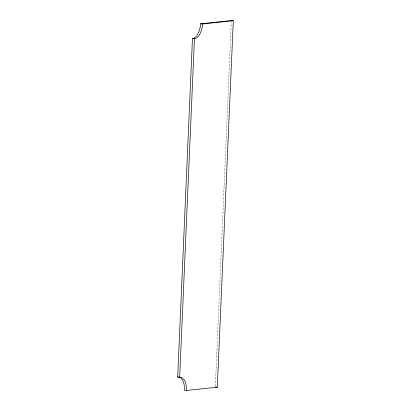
<?xml version="1.0" encoding="UTF-8"?>
<svg xmlns="http://www.w3.org/2000/svg" width="411" height="411" viewBox="0 0 411 411"><rect width="100%" height="100%" fill="white"/><g stroke="black" fill="none" stroke-linecap="round" stroke-linejoin="round"><path stroke-width="0.31" stroke-dasharray="2.06 1.54" d="M215.349 386.366L231.265 21.829"/><path stroke-width="0.62" d="M177.691 377.036L192.466 38.572A14.072 7.362 -84.2 0 0 200.517 23.792L231.321 20.55L233.309 20.75L217.311 387.208L186.502 390.45L184.513 390.25A14.072 7.362 -84.2 0 0 177.691 377.036L179.679 377.236A14.072 7.362 -84.2 0 1 186.502 390.45M179.679 377.236L194.454 38.773A14.072 7.362 -84.2 0 0 202.505 23.992L233.309 20.75M200.517 23.792L202.505 23.992M192.466 38.572L194.454 38.773M215.323 387.008L217.311 387.208"/></g></svg>
